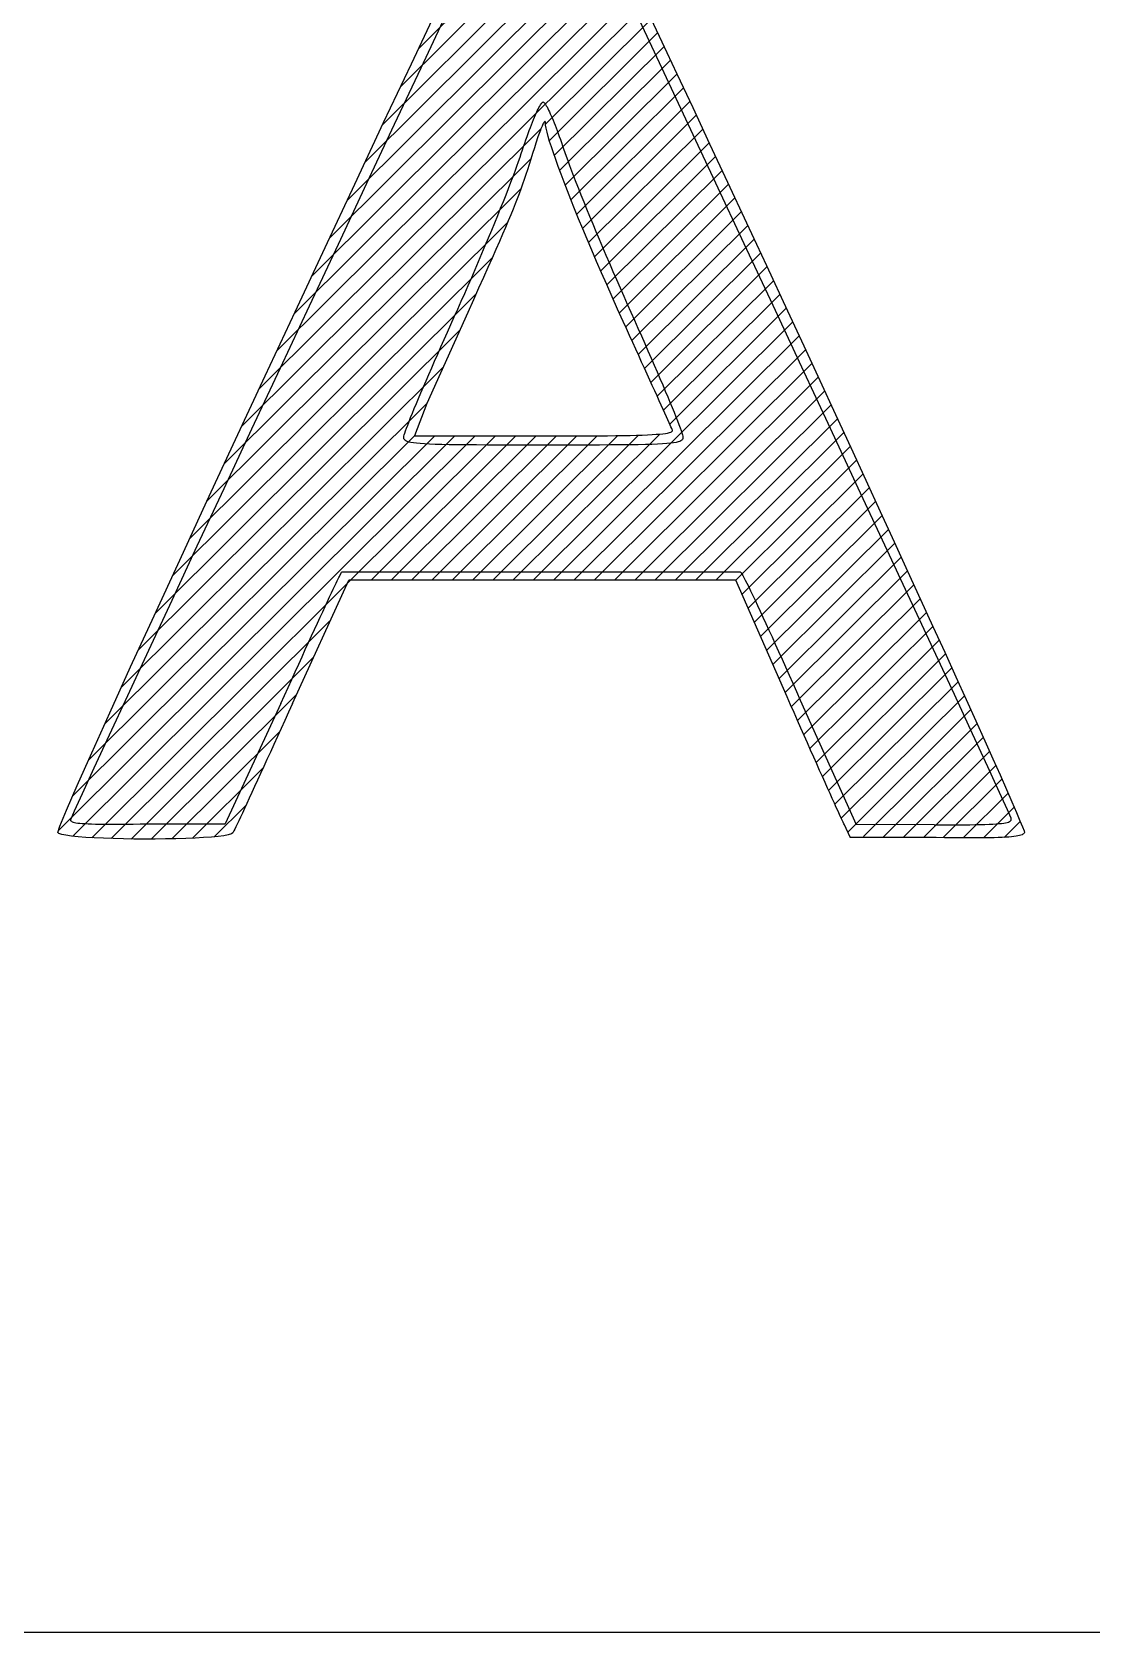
# Model space of a CAD drawing. Extents: x 0 to 420, y -1 to 297.
# Drawn here: x 220.67 to 227.34, y -0.6 to 9.47 of the extents above; entities that cross this region are included whole.
import ezdxf

# ---------------------------------------------------------------- set-up
doc = ezdxf.new("R2010")
doc.units = 0
doc.layers.get('0').update_dxf_attribs({"color": 15, "linetype": 'CONTINUOUS'})
doc.layers.add('SCD_DRAW', color=11, linetype='CONTINUOUS')

# ---------------------------------------------------------------- blocks, each defined once
blk = doc.blocks.new('EX_A3Frame_SysCAD2')
at = {"linetype": 'CONTINUOUS'}
for p, q in [((223.098736, 9.362249), (224.152601, 10.411235)), ((223.098736, 9.362249), (224.152601, 10.411235)), ((222.985735, 9.122786), (224.193996, 10.325453)), ((222.985735, 9.122786), (224.193996, 10.325453)), ((222.87325, 8.883878), (224.235239, 10.239562)), ((222.87325, 8.883878), (224.235239, 10.239562)), ((222.761147, 8.645309), (224.276386, 10.153532)), ((222.761147, 8.645309), (224.276386, 10.153532)), ((222.538024, 8.169209), (224.358425, 9.981183)), ((222.538024, 8.169209), (224.358425, 9.981183)), ((222.649427, 8.407121), (224.317438, 10.06741)), ((222.649427, 8.407121), (224.317438, 10.06741)), ((222.426991, 7.931706), (224.399331, 9.894915)), ((222.426991, 7.931706), (224.399331, 9.894915)), ((222.316282, 7.694524), (224.440178, 9.808588)), ((222.316282, 7.694524), (224.440178, 9.808588)), ((222.205931, 7.457745), (224.48096, 9.722241)), ((222.205931, 7.457745), (224.48096, 9.722241)), ((222.095862, 7.221201), (224.521709, 9.635817)), ((222.095862, 7.221201), (224.521709, 9.635817)), ((223.05398, 9.267477), (223.218402, 9.61515)), ((223.268938, 9.571755), (223.112703, 9.239208)), ((224.62936, 9.241685), (224.473507, 9.573731)), ((224.542544, 9.59158), (224.630293, 9.40494)), ((223.897892, 8.887903), (224.562418, 9.549353)), ((223.897892, 8.887903), (224.562418, 9.549353)), ((223.922035, 8.785417), (224.602941, 9.46317)), ((223.922035, 8.785417), (224.602941, 9.46317)), ((223.953231, 8.689482), (224.64358, 9.376636)), ((223.953231, 8.689482), (224.64358, 9.376636)), ((224.630293, 9.40494), (224.724072, 9.204972)), ((222.879544, 8.897261), (223.05398, 9.267477)), ((223.986785, 8.595898), (224.684189, 9.290072)), ((223.986785, 8.595898), (224.684189, 9.290072)), ((223.112703, 9.239208), (222.946337, 8.884683)), ((224.02177, 8.503484), (224.72485, 9.203309)), ((224.02177, 8.503484), (224.72485, 9.203309)), ((224.795317, 8.887688), (224.62936, 9.241685)), ((224.724072, 9.204972), (224.823989, 8.991449)), ((224.057624, 8.412187), (224.765406, 9.116693)), ((224.057624, 8.412187), (224.765406, 9.116693)), ((223.840719, 8.959521), (223.846344, 8.971726)), ((223.846344, 8.971726), (223.851703, 8.982855)), ((223.851703, 8.982855), (223.856775, 8.99286)), ((223.856775, 8.99286), (223.86154, 9.00169)), ((223.86154, 9.00169), (223.865976, 9.009296)), ((223.865976, 9.009296), (223.870063, 9.01563)), ((223.870063, 9.01563), (223.87378, 9.020642)), ((223.87378, 9.020642), (223.877106, 9.024283)), ((223.877106, 9.024283), (223.88002, 9.026504)), ((223.88002, 9.026504), (223.882502, 9.027255)), ((223.882502, 9.027255), (223.884966, 9.026571)), ((223.884966, 9.026571), (223.887826, 9.024548)), ((223.887826, 9.024548), (223.891062, 9.02123)), ((223.891062, 9.02123), (223.894656, 9.016664)), ((223.894656, 9.016664), (223.898588, 9.010892)), ((223.898588, 9.010892), (223.902837, 9.003962)), ((223.902837, 9.003962), (223.907385, 8.995917)), ((223.907385, 8.995917), (223.912211, 8.986802)), ((223.912211, 8.986802), (223.917297, 8.976662)), ((223.917297, 8.976662), (223.922623, 8.965542)), ((223.922623, 8.965542), (223.928167, 8.953487)), ((224.094189, 8.321598), (224.805939, 9.030053)), ((224.094189, 8.321598), (224.805939, 9.030053)), ((224.823989, 8.991449), (224.930152, 8.764148)), ((222.697694, 8.510076), (222.879544, 8.897261)), ((222.946337, 8.884683), (222.772304, 8.51345)), ((223.79564, 8.848097), (223.802545, 8.866455)), ((223.802545, 8.866455), (223.809331, 8.884081)), ((223.809331, 8.884081), (223.815973, 8.900927)), ((223.815973, 8.900927), (223.822455, 8.916943)), ((223.822455, 8.916943), (223.828754, 8.93208)), ((223.828754, 8.93208), (223.834849, 8.946289)), ((223.834849, 8.946289), (223.840719, 8.959521)), ((223.872787, 8.86732), (223.869405, 8.858995)), ((223.875996, 8.874885), (223.872787, 8.86732)), ((223.879021, 8.881667), (223.875996, 8.874885)), ((223.881851, 8.887641), (223.879021, 8.881667)), ((223.884475, 8.892782), (223.881851, 8.887641)), ((223.886884, 8.897068), (223.884475, 8.892782)), ((223.889068, 8.900475), (223.886884, 8.897068)), ((223.891015, 8.902977), (223.889068, 8.900475)), ((223.892714, 8.90455), (223.891015, 8.902977)), ((223.894156, 8.905172), (223.892714, 8.90455)), ((223.89533, 8.904817), (223.894156, 8.905172)), ((223.896226, 8.903462), (223.89533, 8.904817)), ((223.896833, 8.901083), (223.896226, 8.903462)), ((223.897142, 8.897655), (223.896833, 8.901083)), ((223.898682, 8.88159), (223.897142, 8.897655)), ((223.902177, 8.861584), (223.898682, 8.88159)), ((223.928167, 8.953487), (223.933914, 8.94054)), ((223.933914, 8.94054), (223.93984, 8.926748)), ((223.93984, 8.926748), (223.945929, 8.912156)), ((223.945929, 8.912156), (223.952159, 8.896808)), ((223.952159, 8.896808), (223.958511, 8.880749)), ((223.958511, 8.880749), (223.964966, 8.864023)), ((223.964966, 8.864023), (223.971503, 8.846675)), ((224.131316, 8.231606), (224.846438, 8.943417)), ((224.131316, 8.231606), (224.846438, 8.943417)), ((224.968923, 8.516996), (224.795317, 8.887688)), ((221.986122, 6.984984), (223.86977, 8.859911)), ((221.986122, 6.984984), (223.86977, 8.859911)), ((223.76003, 8.747064), (223.767228, 8.76834)), ((223.767228, 8.76834), (223.774407, 8.78913)), ((223.774407, 8.78913), (223.78155, 8.809386)), ((223.78155, 8.809386), (223.788634, 8.829058)), ((223.788634, 8.829058), (223.79564, 8.848097)), ((223.837339, 8.767933), (223.832861, 8.753854)), ((223.841735, 8.78147), (223.837339, 8.767933)), ((223.846042, 8.794439), (223.841735, 8.78147)), ((223.850249, 8.806816), (223.846042, 8.794439)), ((223.854344, 8.818579), (223.850249, 8.806816)), ((223.858318, 8.829702), (223.854344, 8.818579)), ((223.862159, 8.840162), (223.858318, 8.829702)), ((223.865858, 8.849934), (223.862159, 8.840162)), ((223.869405, 8.858995), (223.865858, 8.849934)), ((223.907584, 8.837747), (223.902177, 8.861584)), ((223.914862, 8.810187), (223.907584, 8.837747)), ((223.923966, 8.779013), (223.914862, 8.810187)), ((223.934854, 8.744334), (223.923966, 8.779013)), ((223.971503, 8.846675), (223.978104, 8.828752)), ((223.978104, 8.828752), (223.98475, 8.810297)), ((223.98475, 8.810297), (223.991419, 8.791354)), ((223.991419, 8.791354), (223.998093, 8.77197)), ((223.998093, 8.77197), (224.004752, 8.752189)), ((224.168938, 8.142069), (224.88693, 8.856737)), ((224.168938, 8.142069), (224.88693, 8.856737)), ((224.206979, 8.052949), (224.927403, 8.770038)), ((224.206979, 8.052949), (224.927403, 8.770038)), ((224.930152, 8.764148), (225.04267, 8.522841)), ((221.877129, 6.749977), (223.807126, 8.67104)), ((221.877129, 6.749977), (223.807126, 8.67104)), ((223.728696, 8.65298), (223.737842, 8.679523)), ((223.737842, 8.679523), (223.745671, 8.703255)), ((223.745671, 8.703255), (223.752838, 8.725354)), ((223.752838, 8.725354), (223.76003, 8.747064)), ((223.805725, 8.66658), (223.795106, 8.633062)), ((223.816747, 8.701858), (223.805725, 8.66658)), ((223.828315, 8.739255), (223.816747, 8.701858)), ((223.832861, 8.753854), (223.828315, 8.739255)), ((223.947486, 8.706259), (223.934854, 8.744334)), ((223.961816, 8.664897), (223.947486, 8.706259)), ((223.977802, 8.620356), (223.961816, 8.664897)), ((224.004752, 8.752189), (224.011377, 8.732055)), ((224.011377, 8.732055), (224.018685, 8.710223)), ((224.018685, 8.710223), (224.027365, 8.685418)), ((224.027365, 8.685418), (224.037354, 8.657799)), ((224.245261, 7.964506), (224.967721, 8.683621)), ((224.245261, 7.964506), (224.967721, 8.683621)), ((223.693994, 8.558054), (223.706707, 8.59209)), ((223.706707, 8.59209), (223.718296, 8.623784)), ((223.718296, 8.623784), (223.728696, 8.65298)), ((223.774496, 8.56988), (223.764214, 8.539499)), ((223.784744, 8.600948), (223.774496, 8.56988)), ((223.795106, 8.633062), (223.784744, 8.600948)), ((223.995404, 8.572746), (223.977802, 8.620356)), ((224.014576, 8.522175), (223.995404, 8.572746)), ((224.037354, 8.657799), (224.048584, 8.62752)), ((224.048584, 8.62752), (224.060993, 8.594738)), ((224.060993, 8.594738), (224.074517, 8.559611)), ((224.284013, 7.876094), (225.008161, 8.596889)), ((224.284013, 7.876094), (225.008161, 8.596889)), ((221.768098, 6.514467), (223.743451, 8.480673)), ((221.768098, 6.514467), (223.743451, 8.480673)), ((222.511027, 8.111498), (222.697694, 8.510076)), ((222.772304, 8.51345), (222.593069, 8.130777)), ((223.649741, 8.443462), (223.665446, 8.483584)), ((223.665446, 8.483584), (223.680218, 8.521834)), ((223.680218, 8.521834), (223.693994, 8.558054)), ((223.742976, 8.479371), (223.73173, 8.448908)), ((223.753756, 8.509449), (223.742976, 8.479371)), ((223.764214, 8.539499), (223.753756, 8.509449)), ((224.035277, 8.468752), (224.014576, 8.522175)), ((224.057465, 8.412587), (224.035277, 8.468752)), ((224.074517, 8.559611), (224.08909, 8.522291)), ((224.08909, 8.522291), (224.104649, 8.482939)), ((224.104649, 8.482939), (224.12113, 8.441707)), ((224.323078, 7.787994), (225.048586, 8.510143)), ((224.323078, 7.787994), (225.048586, 8.510143)), ((225.147718, 8.134869), (224.968923, 8.516996)), ((225.04267, 8.522841), (225.161651, 8.267303)), ((223.615787, 8.358226), (223.633166, 8.401624)), ((223.633166, 8.401624), (223.649741, 8.443462)), ((223.707258, 8.385394), (223.693742, 8.351628)), ((223.719872, 8.417701), (223.707258, 8.385394)), ((223.73173, 8.448908), (223.719872, 8.417701)), ((224.081096, 8.353786), (224.057465, 8.412587)), ((224.12113, 8.441707), (224.138467, 8.398753)), ((224.138467, 8.398753), (224.156596, 8.354233)), ((224.362597, 7.699824), (225.089164, 8.423027)), ((224.362597, 7.699824), (225.089164, 8.423027)), ((221.659468, 6.279354), (223.66034, 8.270963)), ((221.659468, 6.279354), (223.66034, 8.270963)), ((223.559461, 8.220235), (223.57887, 8.267375)), ((223.57887, 8.267375), (223.597667, 8.313425)), ((223.597667, 8.313425), (223.615787, 8.358226)), ((223.663428, 8.278289), (223.64634, 8.238002)), ((223.679181, 8.316046), (223.663428, 8.278289)), ((223.693742, 8.351628), (223.679181, 8.316046)), ((224.106129, 8.292461), (224.081096, 8.353786)), ((224.13252, 8.228719), (224.106129, 8.292461)), ((224.156596, 8.354233), (224.175454, 8.308304)), ((224.175454, 8.308304), (224.194975, 8.261121)), ((224.194975, 8.261121), (224.215096, 8.212841)), ((224.402212, 7.612271), (225.129562, 8.336254)), ((224.402212, 7.612271), (225.129562, 8.336254)), ((225.161651, 8.267303), (225.287202, 7.997309)), ((223.519061, 8.123308), (223.539503, 8.172161)), ((223.539503, 8.172161), (223.559461, 8.220235)), ((223.627772, 8.194824), (223.607578, 8.1484)), ((223.64634, 8.238002), (223.627772, 8.194824)), ((224.160226, 8.16267), (224.13252, 8.228719)), ((224.189207, 8.094422), (224.160226, 8.16267)), ((224.215096, 8.212841), (224.235751, 8.16362)), ((224.235751, 8.16362), (224.256877, 8.113612)), ((224.441868, 7.524758), (225.169949, 8.249468)), ((224.441868, 7.524758), (225.169949, 8.249468)), ((224.481505, 7.437231), (225.210323, 8.162675)), ((224.481505, 7.437231), (225.210323, 8.162675)), ((222.322147, 7.7071), (222.511027, 8.111498)), ((222.593069, 8.130777), (222.411097, 7.741932)), ((223.476979, 8.023891), (223.498198, 8.073832)), ((223.498198, 8.073832), (223.519061, 8.123308)), ((223.585613, 8.09837), (223.561734, 8.044378)), ((223.607578, 8.1484), (223.585613, 8.09837)), ((224.219417, 8.024084), (224.189207, 8.094422)), ((224.256877, 8.113612), (224.278409, 8.062977)), ((224.278409, 8.062977), (224.300283, 8.011868)), ((224.521127, 7.349685), (225.250686, 8.075867)), ((224.521127, 7.349685), (225.250686, 8.075867)), ((225.329246, 7.746567), (225.147718, 8.134869)), ((221.551072, 6.044225), (223.562687, 8.046526)), ((221.551072, 6.044225), (223.562687, 8.046526)), ((223.433728, 7.923236), (223.455468, 7.97364)), ((223.455468, 7.97364), (223.476979, 8.023891)), ((223.535795, 7.986065), (223.507651, 7.923074)), ((223.561734, 8.044378), (223.535795, 7.986065)), ((224.250817, 7.951765), (224.219417, 8.024084)), ((224.300283, 8.011868), (224.322435, 7.960443)), ((224.322435, 7.960443), (224.3448, 7.908857)), ((224.560728, 7.262117), (225.29104, 7.989048)), ((224.560728, 7.262117), (225.29104, 7.989048)), ((225.287202, 7.997309), (225.419431, 7.71263)), ((223.389822, 7.822593), (223.411825, 7.872835)), ((223.411825, 7.872835), (223.433728, 7.923236)), ((223.507651, 7.923074), (223.477158, 7.855047)), ((224.283361, 7.877573), (224.250817, 7.951765)), ((224.317008, 7.801619), (224.283361, 7.877573)), ((224.3448, 7.908857), (224.367313, 7.857268)), ((224.367313, 7.857268), (224.389911, 7.80583)), ((224.600304, 7.17452), (225.331386, 7.902218)), ((224.600304, 7.17452), (225.331386, 7.902218)), ((221.443409, 5.810075), (223.460397, 7.817725)), ((221.443409, 5.810075), (223.460397, 7.817725)), ((223.34577, 7.723214), (223.367782, 7.772668)), ((223.367782, 7.772668), (223.389822, 7.822593)), ((223.44417, 7.781627), (223.408543, 7.702455)), ((223.477158, 7.855047), (223.44417, 7.781627)), ((224.351716, 7.72401), (224.317008, 7.801619)), ((224.389911, 7.80583), (224.412529, 7.7547)), ((224.639839, 7.086887), (225.371721, 7.815381)), ((224.639839, 7.086887), (225.371721, 7.815381)), ((222.133653, 7.302457), (222.322147, 7.7071)), ((222.411097, 7.741932), (222.228852, 7.352183)), ((223.408543, 7.702455), (223.151835, 7.129674)), ((223.302173, 7.626194), (223.323852, 7.674388)), ((223.323852, 7.674388), (223.34577, 7.723214)), ((224.387441, 7.644855), (224.351716, 7.72401)), ((224.412529, 7.7547), (224.435102, 7.704035)), ((224.435102, 7.704035), (224.457453, 7.653932)), ((224.679287, 6.999168), (225.412047, 7.728536)), ((224.679287, 6.999168), (225.412047, 7.728536)), ((225.511049, 7.357347), (225.329246, 7.746567)), ((225.419431, 7.71263), (225.522127, 7.491257)), ((221.336365, 5.576543), (223.356949, 7.587772)), ((221.336365, 5.576543), (223.356949, 7.587772)), ((223.260004, 7.53175), (223.280875, 7.578611)), ((223.280875, 7.578611), (223.302173, 7.626194)), ((223.82076, 6.017655), (225.452355, 7.641696)), ((223.82076, 6.017655), (225.452355, 7.641696)), ((223.948336, 6.017655), (225.492654, 7.554824)), ((223.948336, 6.017655), (225.492654, 7.554824)), ((224.407513, 7.600576), (224.387441, 7.644855)), ((224.427303, 7.556906), (224.407513, 7.600576)), ((224.446763, 7.513951), (224.427303, 7.556906)), ((224.457453, 7.653932), (224.479413, 7.60447)), ((224.479413, 7.60447), (224.500932, 7.555765)), ((224.500932, 7.555765), (224.52196, 7.507938)), ((223.219738, 7.440663), (223.239609, 7.48573)), ((223.239609, 7.48573), (223.260004, 7.53175)), ((224.075911, 6.017655), (225.532937, 7.467935)), ((224.075911, 6.017655), (225.532937, 7.467935)), ((224.465847, 7.471814), (224.446763, 7.513951)), ((224.484509, 7.430598), (224.465847, 7.471814)), ((224.52196, 7.507938), (224.542447, 7.461107)), ((224.542447, 7.461107), (224.562344, 7.415392)), ((225.522127, 7.491257), (225.622956, 7.273577)), ((221.230134, 5.343855), (223.25398, 7.358331)), ((221.230134, 5.343855), (223.25398, 7.358331)), ((222.228852, 7.352183), (222.0488, 6.9668)), ((223.163753, 7.312336), (223.181761, 7.353852)), ((223.181761, 7.353852), (223.200439, 7.396666)), ((223.200439, 7.396666), (223.219738, 7.440663)), ((224.203674, 6.017655), (225.573262, 7.380902)), ((224.203674, 6.017655), (225.573262, 7.380902)), ((224.5027, 7.390408), (224.484509, 7.430598)), ((224.520375, 7.351348), (224.5027, 7.390408)), ((224.562344, 7.415392), (224.581602, 7.370912)), ((224.581602, 7.370912), (224.60017, 7.327787)), ((225.69067, 6.97247), (225.511049, 7.357347)), ((221.948143, 6.903142), (222.133653, 7.302457)), ((223.129937, 7.233659), (223.146462, 7.272233)), ((223.146462, 7.272233), (223.163753, 7.312336)), ((224.33125, 6.017655), (225.613511, 7.29398)), ((224.33125, 6.017655), (225.613511, 7.29398)), ((224.537485, 7.313522), (224.520375, 7.351348)), ((224.553985, 7.277033), (224.537485, 7.313522)), ((224.569827, 7.241985), (224.553985, 7.277033)), ((224.60017, 7.327787), (224.617998, 7.286135)), ((224.617998, 7.286135), (224.635036, 7.246075)), ((225.622956, 7.273577), (225.721691, 7.06009)), ((223.085436, 7.128253), (223.099375, 7.161554)), ((223.099375, 7.161554), (223.114225, 7.196728)), ((223.114225, 7.196728), (223.129937, 7.233659)), ((224.458825, 6.017655), (225.653744, 7.207041)), ((224.458825, 6.017655), (225.653744, 7.207041)), ((224.584965, 7.208483), (224.569827, 7.241985)), ((224.599351, 7.17663), (224.584965, 7.208483)), ((224.612939, 7.14653), (224.599351, 7.17663)), ((224.635036, 7.246075), (224.651235, 7.207728)), ((224.651235, 7.207728), (224.666545, 7.171211)), ((224.666545, 7.171211), (224.680917, 7.136645)), ((221.12492, 5.112143), (223.151835, 7.129674)), ((221.12492, 5.112143), (223.151835, 7.129674)), ((223.049565, 7.040735), (223.060483, 7.067729)), ((223.060483, 7.067729), (223.072456, 7.09694)), ((223.072456, 7.09694), (223.085436, 7.128253)), ((223.151835, 7.129674), (223.073639, 6.924855)), ((224.586212, 6.017655), (225.693899, 7.120214)), ((224.586212, 6.017655), (225.693899, 7.120214)), ((224.625682, 7.118288), (224.612939, 7.14653)), ((224.637532, 7.092006), (224.625682, 7.118288)), ((224.648444, 7.067789), (224.637532, 7.092006)), ((224.658369, 7.04574), (224.648444, 7.067789)), ((224.680917, 7.136645), (224.6943, 7.104148)), ((224.6943, 7.104148), (224.706644, 7.07384)), ((224.706644, 7.07384), (224.717901, 7.04584)), ((225.721691, 7.06009), (225.818106, 6.851293)), ((222.0488, 6.9668), (221.873404, 6.591052)), ((223.012496, 6.943045), (223.017413, 6.95723)), ((223.017413, 6.95723), (223.023627, 6.974207)), ((223.023627, 6.974207), (223.031089, 6.993859)), ((223.031089, 6.993859), (223.039751, 7.016074)), ((223.039751, 7.016074), (223.049565, 7.040735)), ((224.667261, 7.025965), (224.658369, 7.04574)), ((224.675073, 7.008566), (224.667261, 7.025965)), ((224.681759, 6.993647), (224.675073, 7.008566)), ((224.687271, 6.981313), (224.681759, 6.993647)), ((224.68549, 6.948358), (224.691518, 6.951179)), ((224.691562, 6.971667), (224.687271, 6.981313)), ((224.691518, 6.951179), (224.695245, 6.9542)), ((224.694586, 6.964813), (224.691562, 6.971667)), ((224.696295, 6.960855), (224.694586, 6.964813)), ((224.695245, 6.9542), (224.696794, 6.957422)), ((224.696295, 6.960855), (224.696295, 6.960855)), ((224.696794, 6.957422), (224.696295, 6.960855)), ((224.713788, 6.017655), (225.734097, 7.033241)), ((224.713788, 6.017655), (225.734097, 7.033241)), ((224.717901, 7.04584), (224.72802, 7.020268)), ((224.72802, 7.020268), (224.736951, 6.997241)), ((224.736951, 6.997241), (224.744645, 6.97688)), ((224.744645, 6.97688), (224.751051, 6.959304)), ((224.751051, 6.959304), (224.756121, 6.944633)), ((225.865651, 6.597193), (225.69067, 6.97247)), ((220.831228, 4.439294), (223.32835, 6.924855)), ((220.831228, 4.439294), (223.32835, 6.924855)), ((220.92086, 4.655495), (223.200774, 6.924855)), ((220.92086, 4.655495), (223.200774, 6.924855)), ((220.924809, 4.405456), (223.455926, 6.924855)), ((220.924809, 4.405456), (223.455926, 6.924855)), ((221.021278, 4.881996), (223.073639, 6.924855)), ((221.021278, 4.881996), (223.073639, 6.924855)), ((221.043361, 4.395955), (223.584024, 6.924855)), ((221.043361, 4.395955), (223.584024, 6.924855)), ((221.76822, 6.51473), (221.948143, 6.903142)), ((222.800179, 6.017655), (223.7116, 6.924855)), ((222.800179, 6.017655), (223.7116, 6.924855)), ((222.927755, 6.017655), (223.839175, 6.924855)), ((222.927755, 6.017655), (223.839175, 6.924855)), ((223.006009, 6.918388), (223.006746, 6.923509)), ((223.006009, 6.918388), (223.006009, 6.918388)), ((223.006353, 6.912634), (223.006009, 6.918388)), ((223.007591, 6.907328), (223.006353, 6.912634)), ((223.006746, 6.923509), (223.008925, 6.931766)), ((223.010032, 6.90245), (223.007591, 6.907328)), ((223.008925, 6.931766), (223.012496, 6.943045)), ((223.013981, 6.897982), (223.010032, 6.90245)), ((223.019749, 6.893908), (223.013981, 6.897982)), ((223.027642, 6.890208), (223.019749, 6.893908)), ((223.03797, 6.886864), (223.027642, 6.890208)), ((223.051039, 6.88386), (223.03797, 6.886864)), ((223.067159, 6.881177), (223.051039, 6.88386)), ((223.055327, 6.017655), (223.966788, 6.924897)), ((223.055327, 6.017655), (223.966788, 6.924897)), ((223.086637, 6.878798), (223.067159, 6.881177)), ((223.073639, 6.924855), (223.887105, 6.924855)), ((223.10978, 6.876702), (223.086637, 6.878798)), ((223.136898, 6.874874), (223.10978, 6.876702)), ((223.168297, 6.873296), (223.136898, 6.874874)), ((223.204288, 6.871949), (223.168297, 6.873296)), ((223.182902, 6.017655), (224.094656, 6.925188)), ((223.182902, 6.017655), (224.094656, 6.925188)), ((223.245175, 6.870815), (223.204288, 6.871949)), ((223.29127, 6.869877), (223.245175, 6.870815)), ((223.342879, 6.869115), (223.29127, 6.869877)), ((223.310478, 6.017655), (224.22294, 6.925894)), ((223.310478, 6.017655), (224.22294, 6.925894)), ((223.400309, 6.868514), (223.342879, 6.869115)), ((223.46387, 6.868055), (223.400309, 6.868514)), ((223.438058, 6.017655), (224.351942, 6.927309)), ((223.438058, 6.017655), (224.351942, 6.927309)), ((223.533869, 6.867719), (223.46387, 6.868055)), ((223.610615, 6.867489), (223.533869, 6.867719)), ((223.565634, 6.017655), (224.482359, 6.930136)), ((223.565634, 6.017655), (224.482359, 6.930136)), ((223.694414, 6.867347), (223.610615, 6.867489)), ((223.693209, 6.017655), (224.616896, 6.937066)), ((223.693209, 6.017655), (224.616896, 6.937066)), ((223.785577, 6.867275), (223.694414, 6.867347)), ((223.884409, 6.867255), (223.785577, 6.867275)), ((223.983859, 6.867274), (223.884409, 6.867255)), ((223.887105, 6.924855), (223.965681, 6.924896)), ((223.965681, 6.924896), (224.039431, 6.925022)), ((224.075533, 6.867342), (223.983859, 6.867274)), ((224.039431, 6.925022), (224.108481, 6.925241)), ((224.159746, 6.86748), (224.075533, 6.867342)), ((224.108481, 6.925241), (224.172956, 6.925555)), ((224.236815, 6.867705), (224.159746, 6.86748)), ((224.172956, 6.925555), (224.232984, 6.925973)), ((224.232984, 6.925973), (224.288689, 6.926498)), ((224.307054, 6.868035), (224.236815, 6.867705)), ((224.288689, 6.926498), (224.340201, 6.927138)), ((224.370777, 6.868491), (224.307054, 6.868035)), ((224.340201, 6.927138), (224.387643, 6.927897)), ((224.4283, 6.869089), (224.370777, 6.868491)), ((224.387643, 6.927897), (224.431141, 6.928781)), ((224.479938, 6.869849), (224.4283, 6.869089)), ((224.431141, 6.928781), (224.470822, 6.929795)), ((224.470822, 6.929795), (224.506814, 6.930945)), ((224.526005, 6.87079), (224.479938, 6.869849)), ((224.506814, 6.930945), (224.539241, 6.932238)), ((224.566817, 6.87193), (224.526005, 6.87079)), ((224.539241, 6.932238), (224.56823, 6.933678)), ((224.602689, 6.873287), (224.566817, 6.87193)), ((224.56823, 6.933678), (224.593907, 6.935271)), ((224.593907, 6.935271), (224.616399, 6.937022)), ((224.633936, 6.874882), (224.602689, 6.873287)), ((224.616399, 6.937022), (224.635831, 6.938938)), ((224.660873, 6.87673), (224.633936, 6.874882)), ((224.635831, 6.938938), (224.65233, 6.941024)), ((224.65233, 6.941024), (224.666022, 6.943286)), ((224.683815, 6.878853), (224.660873, 6.87673)), ((224.666022, 6.943286), (224.677033, 6.945729)), ((224.677033, 6.945729), (224.68549, 6.948358)), ((224.703076, 6.881268), (224.683815, 6.878853)), ((224.718973, 6.883994), (224.703076, 6.881268)), ((224.73182, 6.88705), (224.718973, 6.883994)), ((224.741931, 6.890453), (224.73182, 6.88705)), ((224.749624, 6.894224), (224.741931, 6.890453)), ((224.75521, 6.898381), (224.749624, 6.894224)), ((224.759007, 6.902941), (224.75521, 6.898381)), ((224.756121, 6.944633), (224.759803, 6.932985)), ((224.761329, 6.907925), (224.759007, 6.902941)), ((224.759803, 6.932985), (224.762049, 6.924479)), ((224.762492, 6.913349), (224.761329, 6.907925)), ((224.762049, 6.924479), (224.762809, 6.919235)), ((224.762809, 6.919235), (224.762492, 6.913349)), ((224.841363, 6.017655), (225.774277, 6.94625)), ((224.841363, 6.017655), (225.774277, 6.94625)), ((224.968535, 6.017655), (225.814312, 6.859517)), ((224.968535, 6.017655), (225.814312, 6.859517)), ((225.818106, 6.851293), (225.911976, 6.647686)), ((225.094649, 6.016201), (225.854455, 6.77249)), ((225.094649, 6.016201), (225.854455, 6.77249)), ((225.133514, 5.927901), (225.89458, 6.685443)), ((225.133514, 5.927901), (225.89458, 6.685443)), ((225.911976, 6.647686), (226.003073, 6.449768)), ((221.873404, 6.591052), (221.705129, 6.230206)), ((225.172246, 5.839902), (225.934549, 6.598675)), ((225.172246, 5.839902), (225.934549, 6.598675)), ((226.033536, 6.236775), (225.865651, 6.597193)), ((221.596482, 6.142795), (221.76822, 6.51473)), ((225.211112, 5.751602), (225.974634, 6.51159)), ((225.211112, 5.751602), (225.974634, 6.51159)), ((226.003073, 6.449768), (226.091172, 6.258036)), ((225.249977, 5.663303), (226.0147, 6.424485)), ((225.249977, 5.663303), (226.0147, 6.424485)), ((225.289061, 5.574504), (226.054969, 6.336866)), ((225.289061, 5.574504), (226.054969, 6.336866)), ((225.327927, 5.486204), (226.09499, 6.249717)), ((225.327927, 5.486204), (226.09499, 6.249717)), ((226.091172, 6.258036), (226.176044, 6.072992)), ((221.705129, 6.230206), (221.546439, 5.889531)), ((225.366791, 5.397904), (226.134989, 6.162545)), ((225.366791, 5.397904), (226.134989, 6.162545)), ((226.191866, 5.896475), (226.033536, 6.236775)), ((221.435529, 5.792911), (221.596482, 6.142795)), ((222.601047, 6.041081), (222.614385, 6.067757)), ((225.125568, 6.067614), (222.614314, 6.067614)), ((222.684015, 6.067614), (222.684373, 6.068399)), ((225.125568, 6.067614), (225.128515, 6.064352)), ((225.128515, 6.064352), (225.132979, 6.057559)), ((225.132979, 6.057559), (225.138904, 6.047356)), ((225.138904, 6.047356), (225.146233, 6.033865)), ((225.405751, 5.309392), (226.17506, 6.07514)), ((225.405751, 5.309392), (226.17506, 6.07514)), ((226.176044, 6.072992), (226.257465, 5.895133)), ((222.305333, 5.240055), (222.660488, 6.016201)), ((222.551481, 5.937232), (222.56249, 5.9606)), ((222.56249, 5.9606), (222.572288, 5.981241)), ((222.572288, 5.981241), (222.580816, 5.99903)), ((222.580816, 5.99903), (222.58802, 6.013848)), ((222.58802, 6.013848), (222.593843, 6.025572)), ((222.593843, 6.025572), (222.598229, 6.034082)), ((222.598229, 6.034082), (222.601124, 6.039255)), ((225.094649, 6.016201), (222.660488, 6.016201)), ((225.417254, 5.283255), (225.094649, 6.016201)), ((225.146233, 6.033865), (225.154908, 6.01721)), ((225.154908, 6.01721), (225.164873, 5.997511)), ((225.164873, 5.997511), (225.176071, 5.974893)), ((225.176071, 5.974893), (225.188445, 5.949476)), ((225.188445, 5.949476), (225.201937, 5.921385)), ((225.444631, 5.221107), (226.215009, 5.987919)), ((225.444631, 5.221107), (226.215009, 5.987919)), ((221.546439, 5.889531), (221.3998, 5.574296)), ((222.496432, 5.818894), (222.511734, 5.851964)), ((222.511734, 5.851964), (222.526047, 5.882792)), ((222.526047, 5.882792), (222.539314, 5.911255)), ((222.539314, 5.911255), (222.551481, 5.937232)), ((225.201937, 5.921385), (225.216493, 5.89074)), ((225.216493, 5.89074), (225.232054, 5.857664)), ((225.232054, 5.857664), (225.248564, 5.822279)), ((225.483569, 5.132881), (226.254931, 5.900672)), ((225.483569, 5.132881), (226.254931, 5.900672)), ((226.338185, 5.581553), (226.191866, 5.896475)), ((226.257465, 5.895133), (226.335207, 5.724958)), ((221.165597, 4.39064), (222.539476, 5.758158)), ((221.165597, 4.39064), (222.539476, 5.758158)), ((221.287963, 5.470651), (221.435529, 5.792911)), ((222.445151, 5.707433), (222.463084, 5.746507)), ((222.463084, 5.746507), (222.480197, 5.7837)), ((222.480197, 5.7837), (222.496432, 5.818894)), ((225.248564, 5.822279), (225.265965, 5.784709)), ((225.265965, 5.784709), (225.284202, 5.745075)), ((225.284202, 5.745075), (225.303216, 5.703499)), ((225.522573, 5.044711), (226.294828, 5.813391)), ((225.522573, 5.044711), (226.294828, 5.813391)), ((222.407044, 5.624135), (222.426453, 5.666603)), ((222.426453, 5.666603), (222.445151, 5.707433)), ((225.303216, 5.703499), (225.322951, 5.660105)), ((225.322951, 5.660105), (225.343351, 5.615013)), ((225.56164, 4.956614), (226.334692, 5.726085)), ((225.56164, 4.956614), (226.334692, 5.726085)), ((226.335207, 5.724958), (226.409043, 5.562965)), ((221.3998, 5.574296), (221.267676, 5.289769)), ((222.366324, 5.534777), (222.386982, 5.580153)), ((222.386982, 5.580153), (222.407044, 5.624135)), ((225.343351, 5.615013), (225.364358, 5.568347)), ((225.364358, 5.568347), (225.385915, 5.52023)), ((225.600782, 4.868589), (226.374523, 5.638747)), ((225.600782, 4.868589), (226.374523, 5.638747)), ((225.639513, 4.781765), (226.413814, 5.552482)), ((225.639513, 4.781765), (226.413814, 5.552482)), ((226.470035, 5.297265), (226.338185, 5.581553)), ((226.409043, 5.562965), (226.478748, 5.409655)), ((221.156382, 5.181591), (221.287963, 5.470651)), ((221.29039, 4.38787), (222.435167, 5.527349)), ((221.29039, 4.38787), (222.435167, 5.527349)), ((222.301319, 5.391502), (222.323436, 5.44033)), ((222.323436, 5.44033), (222.345122, 5.488129)), ((222.345122, 5.488129), (222.366324, 5.534777)), ((225.385915, 5.52023), (225.407965, 5.470783)), ((225.407965, 5.470783), (225.430454, 5.420128)), ((225.678854, 4.693939), (226.453573, 5.465071)), ((225.678854, 4.693939), (226.453573, 5.465071)), ((222.256021, 5.291243), (222.278829, 5.341766)), ((222.278829, 5.341766), (222.301319, 5.391502)), ((225.430454, 5.420128), (225.453321, 5.368389)), ((225.453321, 5.368389), (225.476511, 5.315687)), ((225.718364, 4.606281), (226.493289, 5.377619)), ((225.718364, 4.606281), (226.493289, 5.377619)), ((226.478748, 5.409655), (226.544095, 5.265525)), ((221.267676, 5.289769), (221.152531, 5.041219)), ((221.417279, 4.387191), (222.330863, 5.296546)), ((221.417279, 4.387191), (222.330863, 5.296546)), ((222.232951, 5.240055), (221.883537, 4.483361)), ((222.232951, 5.240055), (222.256021, 5.291243)), ((222.305333, 5.240055), (222.281313, 5.186936)), ((225.439389, 5.232999), (225.417254, 5.283255)), ((225.476511, 5.315687), (225.499968, 5.262145)), ((225.499968, 5.262145), (225.853019, 4.478858)), ((225.758459, 4.518503), (226.533177, 5.289636)), ((225.758459, 4.518503), (226.533177, 5.289636)), ((226.584958, 5.048873), (226.470035, 5.297265)), ((226.544095, 5.265525), (226.604857, 5.131075)), ((221.043386, 4.931306), (221.156382, 5.181591)), ((222.281313, 5.186936), (222.257608, 5.134582)), ((225.461308, 5.183294), (225.439389, 5.232999)), ((225.48296, 5.13426), (225.461308, 5.183294)), ((225.800947, 4.433811), (226.572792, 5.202082)), ((225.800947, 4.433811), (226.572792, 5.202082)), ((221.152531, 5.041219), (221.05683, 4.833915)), ((221.546297, 4.388627), (222.226252, 5.065434)), ((221.546297, 4.388627), (222.226252, 5.065434)), ((222.234276, 5.083117), (222.211373, 5.032664)), ((222.257608, 5.134582), (222.234276, 5.083117)), ((225.504287, 5.086022), (225.48296, 5.13426)), ((225.525235, 5.038701), (225.504287, 5.086022)), ((225.54575, 4.99242), (225.525235, 5.038701)), ((225.898235, 4.403663), (226.612346, 5.114468)), ((225.898235, 4.403663), (226.612346, 5.114468)), ((226.680496, 4.841633), (226.584958, 5.048873)), ((226.604857, 5.131075), (226.660808, 5.006804)), ((222.167083, 4.935287), (222.14581, 4.888611)), ((222.188956, 4.983345), (222.167083, 4.935287)), ((222.211373, 5.032664), (222.188956, 4.983345)), ((225.565776, 4.947302), (225.54575, 4.99242)), ((225.585258, 4.903469), (225.565776, 4.947302)), ((226.023849, 4.401838), (226.651789, 5.026871)), ((226.023849, 4.401838), (226.651789, 5.026871)), ((226.149589, 4.400012), (226.691184, 4.939099)), ((226.149589, 4.400012), (226.691184, 4.939099)), ((226.660808, 5.006804), (226.711721, 4.893209)), ((220.951577, 4.725367), (221.043386, 4.931306)), ((222.125193, 4.843442), (222.10529, 4.799903)), ((222.14581, 4.888611), (222.125193, 4.843442)), ((225.604143, 4.861043), (225.585258, 4.903469)), ((225.622375, 4.820147), (225.604143, 4.861043)), ((226.27533, 4.398185), (226.73047, 4.851219)), ((226.27533, 4.398185), (226.73047, 4.851219)), ((226.754194, 4.680806), (226.680496, 4.841633)), ((226.711721, 4.893209), (226.757371, 4.79079)), ((221.05683, 4.833915), (220.983037, 4.673124)), ((221.677989, 4.392725), (222.120516, 4.833202)), ((221.677989, 4.392725), (222.120516, 4.833202)), ((222.086159, 4.758117), (222.067854, 4.718208)), ((222.10529, 4.799903), (222.086159, 4.758117)), ((225.639898, 4.780904), (225.622375, 4.820147)), ((225.65666, 4.743435), (225.639898, 4.780904)), ((225.672602, 4.707864), (225.65666, 4.743435)), ((226.399545, 4.396409), (226.769133, 4.764285)), ((226.399545, 4.396409), (226.769133, 4.764285)), ((226.757371, 4.79079), (226.797529, 4.700047)), ((220.883553, 4.56935), (220.951577, 4.725367)), ((220.983037, 4.673124), (220.933618, 4.564117)), ((222.033955, 4.644517), (222.018474, 4.610981)), ((222.050434, 4.6803), (222.033955, 4.644517)), ((222.067854, 4.718208), (222.050434, 4.6803)), ((225.687674, 4.674313), (225.672602, 4.707864)), ((225.701817, 4.642905), (225.687674, 4.674313)), ((225.714979, 4.613762), (225.701817, 4.642905)), ((226.525789, 4.395083), (226.80808, 4.676067)), ((226.525789, 4.395083), (226.80808, 4.676067)), ((226.803594, 4.571649), (226.754194, 4.680806)), ((226.797529, 4.700047), (226.83197, 4.621478)), ((220.841916, 4.468829), (220.883553, 4.56935)), ((220.933618, 4.564117), (220.911036, 4.512161)), ((221.814438, 4.401552), (222.013042, 4.599236)), ((221.814438, 4.401552), (222.013042, 4.599236)), ((221.990733, 4.551148), (221.978587, 4.525099)), ((222.004048, 4.579817), (221.990733, 4.551148)), ((222.018474, 4.610981), (222.004048, 4.579817)), ((225.727103, 4.587006), (225.714979, 4.613762)), ((225.738136, 4.56276), (225.727103, 4.587006)), ((225.748021, 4.541147), (225.738136, 4.56276)), ((225.756706, 4.522289), (225.748021, 4.541147)), ((226.653214, 4.394933), (226.846709, 4.587532)), ((226.653214, 4.394933), (226.846709, 4.587532)), ((226.826237, 4.519421), (226.803594, 4.571649)), ((226.83197, 4.621478), (226.860467, 4.555581)), ((226.860467, 4.555581), (226.882795, 4.502856)), ((220.829265, 4.429378), (220.841916, 4.468829)), ((220.911036, 4.512161), (220.910238, 4.50865)), ((220.910238, 4.50865), (220.910689, 4.505374)), ((220.910689, 4.505374), (220.912468, 4.50233)), ((220.912468, 4.50233), (220.915655, 4.49951)), ((220.915655, 4.49951), (220.920329, 4.496912)), ((220.920329, 4.496912), (220.926567, 4.494531)), ((220.926567, 4.494531), (220.934448, 4.492361)), ((220.934448, 4.492361), (220.944053, 4.490399)), ((220.944053, 4.490399), (220.955459, 4.488639)), ((220.955459, 4.488639), (220.968745, 4.487077)), ((220.968745, 4.487077), (220.983991, 4.485708)), ((220.983991, 4.485708), (221.001275, 4.484528)), ((221.001275, 4.484528), (221.020674, 4.483531)), ((221.020674, 4.483531), (221.042271, 4.482713)), ((221.042271, 4.482713), (221.066141, 4.482071)), ((221.066141, 4.482071), (221.092365, 4.481597)), ((221.092365, 4.481597), (221.121021, 4.481289)), ((221.121021, 4.481289), (221.152188, 4.481141)), ((221.152188, 4.481141), (221.185944, 4.481149)), ((221.185944, 4.481149), (221.22237, 4.481308)), ((221.22237, 4.481308), (221.261542, 4.481613)), ((221.261542, 4.481613), (221.303542, 4.482061)), ((221.303542, 4.482061), (221.348445, 4.482645)), ((221.348445, 4.482645), (221.396333, 4.483361)), ((221.396333, 4.483361), (221.883537, 4.483361)), ((221.937377, 4.438456), (221.933437, 4.430713)), ((221.942827, 4.449558), (221.937377, 4.438456)), ((221.94973, 4.463897), (221.942827, 4.449558)), ((221.958029, 4.481349), (221.94973, 4.463897)), ((221.967667, 4.50179), (221.958029, 4.481349)), ((221.978587, 4.525099), (221.967667, 4.50179)), ((225.764134, 4.506308), (225.756706, 4.522289)), ((225.770251, 4.493327), (225.764134, 4.506308)), ((225.775002, 4.483468), (225.770251, 4.493327)), ((225.775002, 4.483468), (225.814773, 4.397017)), ((225.778332, 4.476855), (225.775002, 4.483468)), ((225.777206, 4.479092), (225.777015, 4.479092)), ((226.34269, 4.477346), (225.846225, 4.478878)), ((226.34269, 4.477346), (226.394496, 4.477328)), ((226.394496, 4.477328), (226.442662, 4.477387)), ((226.442662, 4.477387), (226.487308, 4.477533)), ((226.487308, 4.477533), (226.528555, 4.477778)), ((226.528555, 4.477778), (226.566526, 4.47813)), ((226.566526, 4.47813), (226.601341, 4.478601)), ((226.601341, 4.478601), (226.63312, 4.479202)), ((226.63312, 4.479202), (226.661985, 4.479943)), ((226.661985, 4.479943), (226.688057, 4.480834)), ((226.688057, 4.480834), (226.711456, 4.481887)), ((226.711456, 4.481887), (226.732305, 4.48311)), ((226.732305, 4.48311), (226.750723, 4.484517)), ((226.750723, 4.484517), (226.766832, 4.486115)), ((226.766832, 4.486115), (226.780753, 4.487917)), ((226.780753, 4.487917), (226.792606, 4.489932)), ((226.783515, 4.398043), (226.884559, 4.498619)), ((226.783515, 4.398043), (226.884559, 4.498619)), ((226.792606, 4.489932), (226.802515, 4.492171)), ((226.802515, 4.492171), (226.810597, 4.494645)), ((226.810597, 4.494645), (226.816976, 4.497365)), ((226.816976, 4.497365), (226.821771, 4.500341)), ((226.821771, 4.500341), (226.825104, 4.503581)), ((226.825104, 4.503581), (226.827096, 4.5071)), ((226.827542, 4.51501), (226.826237, 4.519421)), ((226.827096, 4.5071), (226.827868, 4.510906)), ((226.827868, 4.510906), (226.827542, 4.51501)), ((226.882795, 4.502856), (226.898725, 4.463801)), ((226.898725, 4.463801), (226.908033, 4.438916)), ((226.908033, 4.438916), (226.910491, 4.428699)), ((220.829265, 4.429378), (220.829265, 4.429378)), ((220.837067, 4.422851), (220.829265, 4.429378)), ((220.854669, 4.416863), (220.837067, 4.422851)), ((220.881186, 4.411418), (220.854669, 4.416863)), ((220.915733, 4.406516), (220.881186, 4.411418)), ((220.957427, 4.402162), (220.915733, 4.406516)), ((221.005382, 4.398357), (220.957427, 4.402162)), ((221.058715, 4.395104), (221.005382, 4.398357)), ((221.11654, 4.392404), (221.058715, 4.395104)), ((221.177974, 4.390261), (221.11654, 4.392404)), ((221.242131, 4.388676), (221.177974, 4.390261)), ((221.308127, 4.387652), (221.242131, 4.388676)), ((221.375079, 4.387191), (221.308127, 4.387652)), ((221.442102, 4.387296), (221.375079, 4.387191)), ((221.50831, 4.387969), (221.442102, 4.387296)), ((221.572821, 4.389213), (221.50831, 4.387969)), ((221.634749, 4.391028), (221.572821, 4.389213)), ((221.693209, 4.39342), (221.634749, 4.391028)), ((221.747319, 4.396388), (221.693209, 4.39342)), ((221.796192, 4.399937), (221.747319, 4.396388)), ((221.838944, 4.404067), (221.796192, 4.399937)), ((221.874692, 4.408781), (221.838944, 4.404067)), ((221.902551, 4.414083), (221.874692, 4.408781)), ((221.921636, 4.419973), (221.902551, 4.414083)), ((221.931063, 4.426455), (221.921636, 4.419973)), ((221.933437, 4.430713), (221.931063, 4.426455)), ((226.355743, 4.397017), (225.814773, 4.397017)), ((226.408557, 4.396291), (226.355743, 4.397017)), ((226.458038, 4.3957), (226.408557, 4.396291)), ((226.504289, 4.395249), (226.458038, 4.3957)), ((226.547412, 4.394946), (226.504289, 4.395249)), ((226.587509, 4.394796), (226.547412, 4.394946)), ((226.624684, 4.394803), (226.587509, 4.394796)), ((226.659037, 4.394976), (226.624684, 4.394803)), ((226.690671, 4.395318), (226.659037, 4.394976)), ((226.719688, 4.395835), (226.690671, 4.395318)), ((226.746191, 4.396535), (226.719688, 4.395835)), ((226.770282, 4.397424), (226.746191, 4.396535)), ((226.792063, 4.398505), (226.770282, 4.397424)), ((226.811636, 4.399785), (226.792063, 4.398505)), ((226.829104, 4.401271), (226.811636, 4.399785)), ((226.84457, 4.402968), (226.829104, 4.401271)), ((226.858134, 4.404881), (226.84457, 4.402968)), ((226.869899, 4.407018), (226.858134, 4.404881)), ((226.879969, 4.409382), (226.869899, 4.407018)), ((226.888445, 4.411982), (226.879969, 4.409382)), ((226.895428, 4.414822), (226.888445, 4.411982)), ((226.901022, 4.417907), (226.895428, 4.414822)), ((226.90533, 4.421244), (226.901022, 4.417907)), ((226.908452, 4.42484), (226.90533, 4.421244)), ((226.910491, 4.428699), (226.908452, 4.42484)), ((-0.226262, -0.603703), (420.273738, -0.603703))]:
    blk.add_line(p, q, dxfattribs=at)

msp = doc.modelspace()

# ---------------------------------------------------------------- block references
at = {"layer": 'SCD_DRAW', "color": 10}
msp.add_blockref('EX_A3Frame_SysCAD2', (0, 0), dxfattribs=at)

doc.saveas('drawing.dxf')
